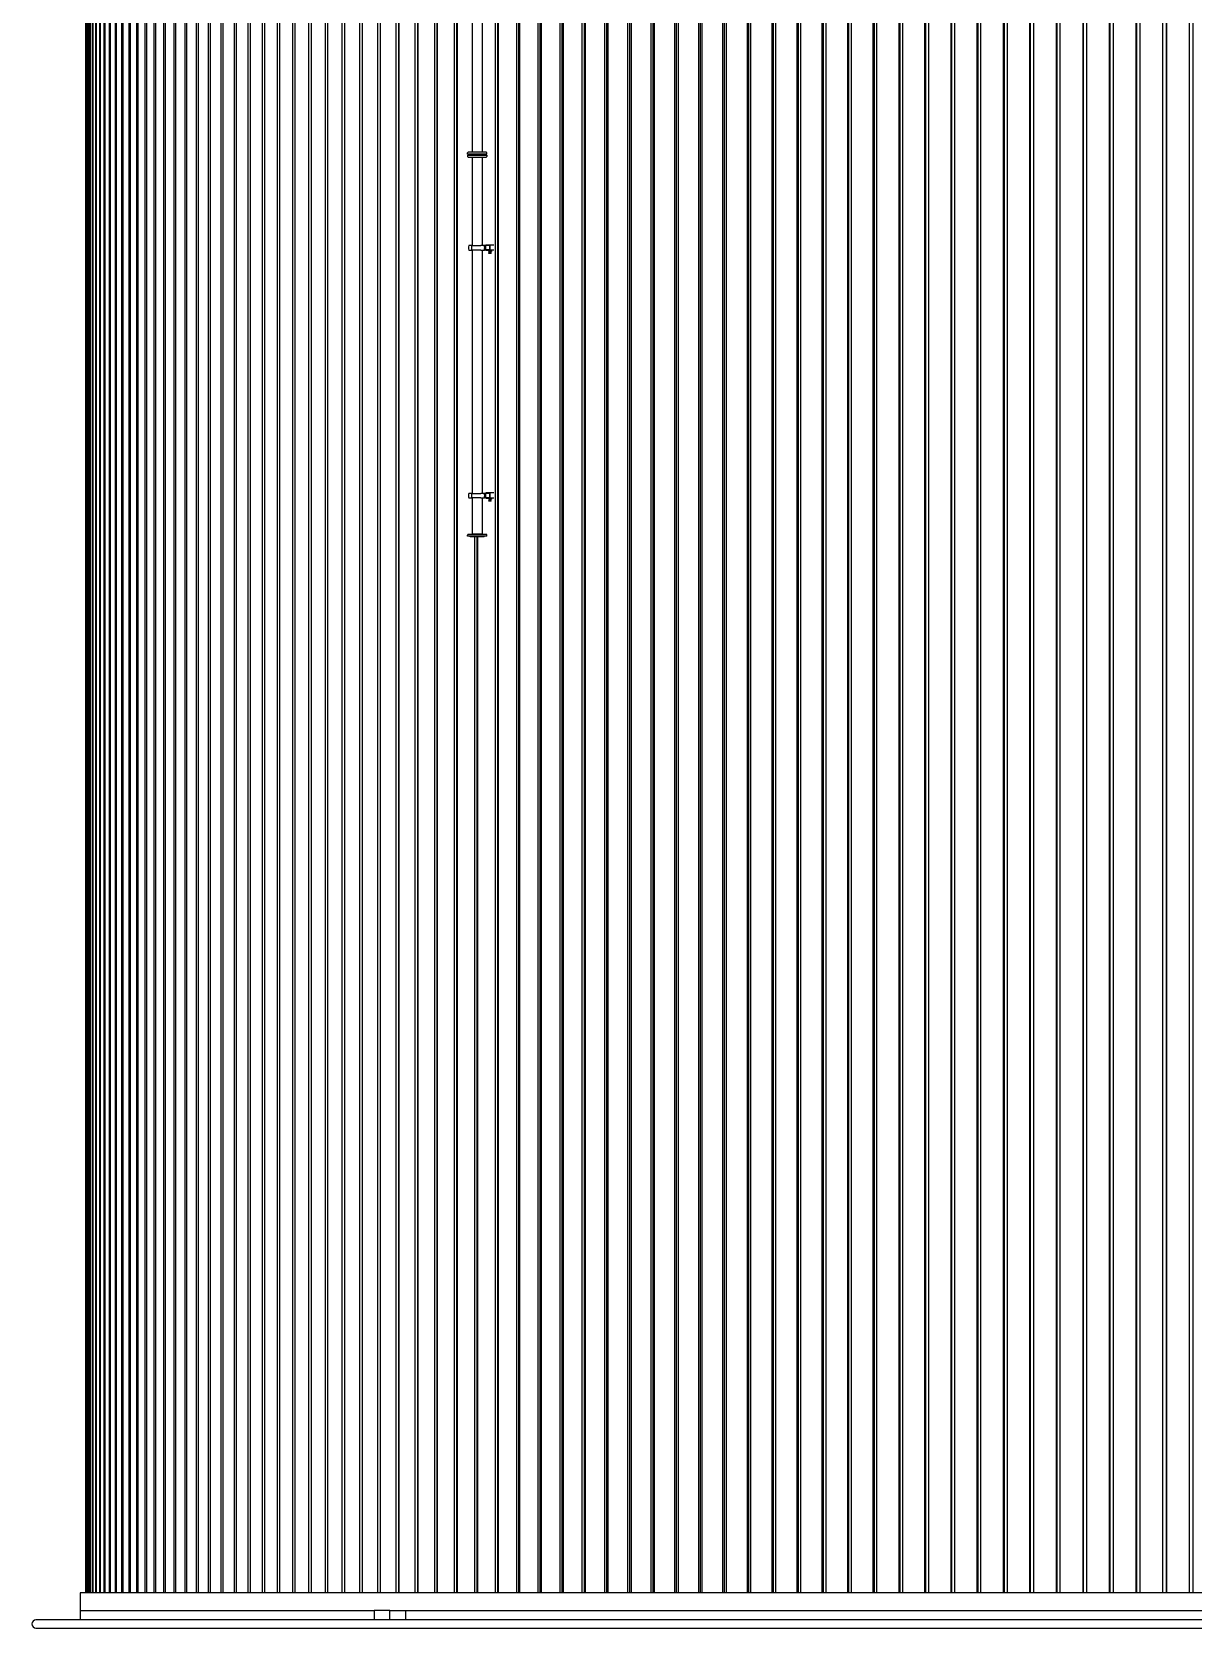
# Model space of a CAD drawing. Header units: millimetres. Extents: x 0 to 157650, y 0 to 89100.
# Drawn here: x 13496 to 26622, y 55109 to 73149 of the extents above; entities that cross this region are included whole.
import ezdxf

# ---------------------------------------------------------------- set-up
doc = ezdxf.new("R2010")
doc.units = ezdxf.units.MM
doc.header["$LTSCALE"] = 150
doc.layers.add('Visible', color=7, linetype='Continuous', lineweight=25)

msp = doc.modelspace()

# ---------------------------------------------------------------- linework, layer by layer
at = {"layer": 'Visible', "color": 9, "true_color": 0xc0c0c0}
for p, q in [((14107, 55509), (14107, 77170)), ((14108, 55509), (14108, 77170)), ((14108, 77170), (14108, 55509)), ((14115, 55509), (14115, 77170)), ((14117, 77170), (14117, 55509)), ((14130, 55509), (14130, 77170)), ((14132, 77170), (14132, 55509)), ((14152, 55509), (14152, 77170)), ((14155, 77170), (14155, 55509)), ((14181, 55509), (14181, 77170)), ((14186, 77170), (14186, 55509)), ((14218, 55509), (14218, 77170)), ((14224, 77170), (14224, 55509)), ((14262, 55509), (14262, 77170)), ((14269, 77170), (14269, 55509)), ((14314, 55509), (14314, 77170)), ((14322, 77170), (14322, 55509)), ((14373, 55509), (14373, 77170)), ((14382, 77170), (14382, 55509)), ((14439, 55509), (14439, 77170)), ((14449, 77170), (14449, 55509)), ((14513, 55509), (14513, 77170)), ((14523, 77170), (14523, 55509)), ((14594, 55509), (14594, 77170)), ((14605, 77170), (14605, 55509)), ((14682, 55509), (14682, 77170)), ((14694, 77170), (14694, 55509)), ((14777, 55509), (14777, 77170)), ((14790, 77170), (14790, 55509)), ((14879, 55509), (14879, 77170)), ((14893, 77170), (14893, 55509)), ((14988, 55509), (14988, 77170)), ((15003, 77170), (15003, 55509)), ((15104, 55509), (15104, 77170)), ((15120, 77170), (15120, 55509)), ((15227, 55509), (15227, 77170)), ((15243, 77170), (15243, 55509)), ((15356, 55509), (15356, 77170)), ((15374, 77170), (15374, 55509)), ((15492, 55509), (15492, 77170)), ((15511, 77170), (15511, 55509)), ((15635, 55509), (15635, 77170)), ((15655, 77170), (15655, 55509)), ((15785, 55509), (15785, 77170)), ((15805, 77170), (15805, 55509)), ((15941, 55509), (15941, 77170)), ((15962, 77170), (15962, 55509)), ((16103, 55509), (16103, 77170)), ((16125, 77170), (16125, 55509)), ((16271, 55509), (16271, 77170)), ((16294, 77170), (16294, 55509)), ((16446, 55509), (16446, 77170)), ((16469, 77170), (16469, 55509)), ((16626, 55509), (16626, 77170)), ((16651, 77170), (16651, 55509)), ((16813, 55509), (16813, 77170)), ((16838, 77170), (16838, 55509)), ((17005, 55509), (17005, 77170)), ((17031, 77170), (17031, 55509)), ((17203, 55509), (17203, 77170)), ((17229, 77170), (17229, 55509)), ((17230, 77170), (17230, 55509)), ((17406, 55509), (17406, 77170)), ((17432, 77170), (17432, 55509)), ((17434, 77170), (17434, 55509)), ((17615, 55509), (17615, 77170)), ((17640, 77170), (17640, 55509)), ((17643, 77170), (17643, 55509)), ((17830, 55509), (17830, 77170)), ((17854, 77170), (17854, 55509)), ((17858, 77170), (17858, 55509)), ((18049, 55509), (18049, 77170)), ((18073, 77170), (18073, 55509)), ((18079, 77170), (18079, 55509)), ((18273, 55509), (18273, 77170)), ((18296, 77170), (18296, 55509)), ((18304, 77170), (18304, 55509)), ((18737, 55509), (18737, 77170)), ((18759, 77170), (18759, 55509)), ((18768, 77170), (18768, 55509)), ((18976, 55509), (18976, 77170)), ((18997, 77170), (18997, 55509)), ((19008, 77170), (19008, 55509)), ((19219, 55509), (19219, 77170)), ((19239, 77170), (19239, 55509)), ((19252, 77170), (19252, 55509)), ((19467, 55509), (19467, 77170)), ((19486, 77170), (19486, 55509)), ((19500, 77170), (19500, 55509)), ((19718, 55509), (19718, 77170)), ((19737, 77170), (19737, 55509)), ((19752, 77170), (19752, 55509)), ((19974, 55509), (19974, 77170)), ((19992, 77170), (19992, 55509)), ((20008, 77170), (20008, 55509)), ((20234, 55509), (20234, 77170)), ((20251, 77170), (20251, 55509)), ((20269, 77170), (20269, 55509)), ((20497, 55509), (20497, 77170)), ((20514, 77170), (20514, 55509)), ((20532, 77170), (20532, 55509)), ((20764, 55509), (20764, 77170)), ((20780, 77170), (20780, 55509)), ((20800, 77170), (20800, 55509)), ((21034, 55509), (21034, 77170)), ((21049, 77170), (21049, 55509)), ((21070, 77170), (21070, 55509)), ((21308, 55509), (21308, 77170)), ((21322, 77170), (21322, 55509)), ((21344, 77170), (21344, 55509)), ((21584, 55509), (21584, 77170)), ((21598, 77170), (21598, 55509)), ((21621, 77170), (21621, 55509)), ((21864, 55509), (21864, 77170)), ((21876, 77170), (21876, 55509)), ((21901, 77170), (21901, 55509)), ((22146, 55509), (22146, 77170)), ((22158, 77170), (22158, 55509)), ((22184, 77170), (22184, 55509)), ((22431, 55509), (22431, 77170)), ((22442, 77170), (22442, 55509)), ((22469, 77170), (22469, 55509)), ((22718, 55509), (22718, 77170)), ((22728, 77170), (22728, 55509)), ((22756, 77170), (22756, 55509)), ((23007, 55509), (23007, 77170)), ((23016, 77170), (23016, 55509)), ((23045, 77170), (23045, 55509)), ((23298, 55509), (23298, 77170)), ((23307, 77170), (23307, 55509)), ((23337, 77170), (23337, 55509)), ((23591, 55509), (23591, 77170)), ((23599, 77170), (23599, 55509)), ((23630, 77170), (23630, 55509)), ((23886, 55509), (23886, 77170)), ((23893, 77170), (23893, 55509)), ((23925, 77170), (23925, 55509)), ((24182, 55509), (24182, 77170)), ((24188, 77170), (24188, 55509)), ((24221, 77170), (24221, 55509)), ((24480, 55509), (24480, 77170)), ((24485, 77170), (24485, 55509)), ((24519, 77170), (24519, 55509)), ((24778, 55509), (24778, 77170)), ((24782, 77170), (24782, 55509)), ((24818, 77170), (24818, 55509)), ((25078, 55509), (25078, 77170)), ((25081, 77170), (25081, 55509)), ((25117, 77170), (25117, 55509)), ((25378, 55509), (25378, 77170)), ((25381, 77170), (25381, 55509)), ((25418, 77170), (25418, 55509)), ((25679, 55509), (25679, 77170)), ((25680, 77170), (25680, 55509)), ((25719, 77170), (25719, 55509)), ((25980, 55509), (25980, 77170)), ((25981, 77170), (25981, 55509)), ((26020, 77170), (26020, 55509)), ((26281, 55509), (26281, 77170)), ((26321, 55509), (26321, 77170)), ((26321, 77170), (26321, 55509)), ((26583, 55509), (26583, 77170)), ((26622, 55509), (26622, 77170)), ((18473, 73484), (18473, 71789)), ((18587, 73484), (18587, 71789)), ((18420, 71768), (18420, 71781)), ((18640, 71768), (18420, 71768)), ((18420, 71755), (18640, 71755)), ((18420, 71755), (18420, 71743)), ((18632, 71789), (18428, 71789)), ((18428, 71735), (18632, 71735)), ((18609, 71764), (18451, 71764)), ((18451, 71762), (18451, 71764)), ((18609, 71762), (18451, 71762)), ((18463, 71759), (18598, 71759)), ((18587, 71791), (18473, 71791)), ((18473, 71789), (18473, 71791)), ((18473, 71762), (18473, 71759)), ((18473, 71735), (18473, 70734)), ((18587, 71789), (18587, 71791)), ((18587, 71762), (18587, 71759)), ((18587, 71735), (18587, 70734)), ((18609, 71762), (18609, 71764)), ((18640, 71768), (18640, 71781)), ((18640, 71755), (18640, 71743)), ((18465, 70734), (18434, 70734)), ((18465, 70734), (18569, 70734)), ((18465, 70734), (18465, 70684)), ((18578, 70734), (18569, 70734)), ((18613, 70734), (18578, 70734)), ((18587, 70738), (18664, 70738)), ((18613, 70734), (18618, 70734)), ((18621, 70734), (18618, 70734)), ((18621, 70734), (18626, 70734)), ((18628, 70739), (18628, 70738)), ((18673, 70741), (18629, 70741)), ((18664, 70738), (18672, 70738)), ((18672, 70738), (18672, 70684)), ((18717, 70741), (18673, 70741)), ((18674, 70683), (18674, 70739)), ((18434, 70684), (18465, 70684)), ((18569, 70684), (18465, 70684)), ((18473, 70684), (18473, 67934)), ((18569, 70684), (18578, 70684)), ((18578, 70684), (18613, 70684)), ((18587, 70684), (18587, 67934)), ((18618, 70684), (18613, 70684)), ((18618, 70684), (18621, 70684)), ((18626, 70684), (18621, 70684)), ((18672, 70685), (18626, 70685)), ((18628, 70685), (18628, 70683)), ((18629, 70681), (18673, 70681)), ((18630, 70684), (18630, 70685)), ((18672, 70684), (18630, 70684)), ((18664, 70681), (18662, 70681)), ((18662, 70668), (18662, 70681)), ((18664, 70667), (18662, 70668)), ((18663, 70655), (18664, 70655)), ((18663, 70646), (18663, 70655)), ((18664, 70667), (18666, 70667)), ((18664, 70655), (18666, 70655)), ((18688, 70655), (18664, 70655)), ((18664, 70655), (18664, 70655)), ((18672, 70645), (18664, 70645)), ((18664, 70645), (18664, 70645)), ((18664, 70645), (18664, 70645)), ((18666, 70667), (18676, 70667)), ((18666, 70646), (18666, 70655)), ((18666, 70655), (18672, 70655)), ((18668, 70684), (18668, 70685)), ((18668, 70655), (18668, 70667)), ((18669, 70681), (18669, 70668)), ((18672, 70655), (18679, 70655)), ((18684, 70645), (18672, 70645)), ((18717, 70681), (18673, 70681)), ((18676, 70667), (18686, 70667)), ((18679, 70655), (18684, 70655)), ((18679, 70646), (18679, 70655)), ((18683, 70681), (18683, 70668)), ((18684, 70655), (18684, 70667)), ((18684, 70655), (18689, 70655)), ((18688, 70645), (18684, 70645)), ((18686, 70667), (18688, 70667)), ((18688, 70681), (18690, 70681)), ((18688, 70667), (18690, 70668)), ((18688, 70655), (18688, 70655)), ((18688, 70645), (18688, 70645)), ((18689, 70646), (18689, 70655)), ((18690, 70681), (18690, 70668)), ((18465, 67934), (18434, 67934)), ((18434, 67884), (18465, 67884)), ((18465, 67934), (18569, 67934)), ((18465, 67934), (18465, 67884)), ((18569, 67884), (18465, 67884)), ((18473, 67884), (18473, 67472)), ((18578, 67934), (18569, 67934)), ((18569, 67884), (18578, 67884)), ((18613, 67934), (18578, 67934)), ((18578, 67884), (18613, 67884)), ((18587, 67938), (18664, 67938)), ((18587, 67884), (18587, 67472)), ((18613, 67934), (18618, 67934)), ((18618, 67884), (18613, 67884)), ((18621, 67934), (18618, 67934)), ((18618, 67884), (18621, 67884)), ((18621, 67934), (18626, 67934)), ((18626, 67884), (18621, 67884)), ((18672, 67885), (18626, 67885)), ((18628, 67939), (18628, 67938)), ((18628, 67885), (18628, 67883)), ((18673, 67941), (18629, 67941)), ((18629, 67881), (18673, 67881)), ((18630, 67884), (18630, 67885)), ((18672, 67884), (18630, 67884)), ((18664, 67881), (18662, 67881)), ((18662, 67868), (18662, 67881)), ((18664, 67867), (18662, 67868)), ((18663, 67855), (18664, 67855)), ((18663, 67846), (18663, 67855)), ((18664, 67938), (18672, 67938)), ((18664, 67867), (18666, 67867)), ((18664, 67855), (18666, 67855)), ((18688, 67855), (18664, 67855)), ((18664, 67855), (18664, 67855)), ((18672, 67845), (18664, 67845)), ((18664, 67845), (18664, 67845)), ((18664, 67845), (18664, 67845)), ((18666, 67867), (18676, 67867)), ((18666, 67846), (18666, 67855)), ((18666, 67855), (18672, 67855)), ((18668, 67884), (18668, 67885)), ((18668, 67855), (18668, 67867)), ((18669, 67881), (18669, 67868)), ((18672, 67938), (18672, 67884)), ((18672, 67855), (18679, 67855)), ((18684, 67845), (18672, 67845)), ((18717, 67941), (18673, 67941)), ((18717, 67881), (18673, 67881)), ((18674, 67883), (18674, 67939)), ((18676, 67867), (18686, 67867)), ((18679, 67855), (18684, 67855)), ((18679, 67846), (18679, 67855)), ((18683, 67881), (18683, 67868)), ((18684, 67855), (18684, 67867)), ((18684, 67855), (18689, 67855)), ((18688, 67845), (18684, 67845)), ((18686, 67867), (18688, 67867)), ((18688, 67881), (18690, 67881)), ((18688, 67867), (18690, 67868)), ((18688, 67855), (18688, 67855)), ((18688, 67845), (18688, 67845)), ((18689, 67846), (18689, 67855)), ((18690, 67881), (18690, 67868)), ((18587, 67472), (18473, 67472)), ((18473, 67470), (18473, 67472)), ((18473, 67472), (18587, 67472)), ((18587, 67470), (18587, 67472)), ((18420, 67449), (18420, 67462)), ((18640, 67449), (18420, 67449)), ((18632, 67470), (18428, 67470)), ((18609, 67445), (18451, 67445)), ((18451, 67443), (18451, 67445)), ((18609, 67443), (18451, 67443)), ((18503, 55509), (18503, 67443)), ((18525, 67443), (18525, 55509)), ((18534, 67443), (18534, 55509)), ((18609, 67443), (18609, 67445)), ((18640, 67449), (18640, 67462)), ((35150, 55509), (14042, 55509)), ((14042, 55509), (14042, 55309)), ((14042, 55309), (17365, 55309)), ((14042, 55309), (17365, 55309)), ((14042, 55309), (14042, 55201)), ((17542, 55309), (17365, 55309)), ((17365, 55309), (17365, 55201)), ((17542, 55309), (17719, 55309)), ((17542, 55201), (17542, 55309)), ((17719, 55309), (34865, 55309)), ((17719, 55309), (17719, 55201)), ((17719, 55309), (34865, 55309)), ((35196, 55201), (13542, 55201)), ((13542, 55109), (35196, 55109))]:
    msp.add_line(p, q, dxfattribs=at)
for centre, radius, start, end in [((18428, 71781), 8, 90, 180), ((18428, 71743), 8, 180, 270), ((18463, 71771), 7, 205.3769, 270), ((18463, 71752), 7, 90, 154.6231), ((18598, 71771), 7, 270, 334.6231), ((18598, 71752), 7, 25.3769, 90), ((18632, 71781), 8, 0, 90), ((18632, 71743), 8, 270, 0), ((18428, 67462), 8, 90, 180), ((18463, 67452), 7, 205.3769, 270), ((18598, 67452), 7, 270, 334.6231), ((18632, 67462), 8, 0, 90), ((13542, 55155), 46, 90, 270)]:
    msp.add_arc(centre, radius, start, end, dxfattribs=at)
for centre, major_axis, start_param, end_param in [((18523, 70709), (0, -117), 4.497186, 4.927591), ((18581, 70729), (0, 9.5), 5.329826, 5.40006), ((18523, 70709), (0, 117), 4.497186, 4.927591), ((18528, 70709), (0, -117), 1.355594, 1.785999), ((18532, 70709), (0, 117), 4.497186, 4.927591), ((18537, 70709), (0, -117), 1.355594, 1.785999), ((18629, 70739), (0, 2), 0, 1.570796), ((18673, 70739), (0, 2), 4.712389, 6.283185), ((18629, 70683), (0, -2), 4.712389, 6.283185), ((18673, 70683), (0, -2), 0, 1.570796), ((18523, 67909), (0, -117), 4.497186, 4.927591), ((18581, 67929), (0, 9.5), 5.329826, 5.40006), ((18523, 67909), (0, 117), 4.497186, 4.927591), ((18528, 67909), (0, -117), 1.355594, 1.785999), ((18532, 67909), (0, 117), 4.497186, 4.927591), ((18537, 67909), (0, -117), 1.355594, 1.785999), ((18629, 67939), (0, 2), 0, 1.570796), ((18629, 67883), (0, -2), 4.712389, 6.283185), ((18673, 67939), (0, 2), 4.712389, 6.283185), ((18673, 67883), (0, -2), 0, 1.570796)]:
    msp.add_ellipse(centre, major_axis=major_axis, ratio=0.781861, start_param=start_param, end_param=end_param, dxfattribs=at)
for points, weights in [([(18666, 70681), (18664, 70681), (18662, 70681)], [1, 1.11576506476, 1.15554960661]), ([(18662, 70681), (18662, 70681), (18662, 70681)], [1.15554960661, 1.15472918511, 1.15387645283]), ([(18662, 70668), (18664, 70667), (18666, 70667)], [1.15554960661, 1.11576506476, 1]), ([(18662, 70668), (18662, 70668), (18662, 70668)], [1.15387645283, 1.15472918511, 1.15554960661]), ([(18664, 70645), (18664, 70645), (18663, 70646)], [1, 1.04818815859, 1.01981541865]), ([(18666, 70646), (18665, 70645), (18664, 70645)], [1.01981541865, 1.04818815859, 1]), ([(18669, 70681), (18667, 70681), (18666, 70681)], [1.15554960661, 1.11576506476, 1]), ([(18666, 70667), (18667, 70667), (18669, 70668)], [1, 1.11576506476, 1.15554960661]), ([(18672, 70645), (18669, 70645), (18666, 70646)], [1, 1.04818815859, 1.01981541865]), ([(18676, 70681), (18673, 70681), (18669, 70681)], [1, 1.11576506476, 1.15554960661]), ([(18669, 70668), (18673, 70667), (18676, 70667)], [1.15554960661, 1.11576506476, 1]), ([(18679, 70646), (18676, 70645), (18672, 70645)], [1.01981541865, 1.04818815859, 1]), ([(18683, 70681), (18679, 70681), (18676, 70681)], [1.15554960661, 1.11576506476, 1]), ([(18676, 70667), (18679, 70667), (18683, 70668)], [1, 1.11576506476, 1.15554960661]), ([(18684, 70645), (18682, 70645), (18679, 70646)], [1, 1.04818815859, 1.01981541865]), ([(18686, 70681), (18685, 70681), (18683, 70681)], [1, 1.11576506476, 1.15554960661]), ([(18683, 70668), (18685, 70667), (18686, 70667)], [1.15554960661, 1.11576506476, 1]), ([(18689, 70646), (18686, 70645), (18684, 70645)], [1.01981541865, 1.04818815859, 1]), ([(18690, 70681), (18688, 70681), (18686, 70681)], [1.15554960661, 1.11576506476, 1]), ([(18686, 70667), (18688, 70667), (18690, 70668)], [1, 1.11576506476, 1.15554960661]), ([(18688, 70645), (18689, 70646), (18689, 70646)], [1.026851165, 1.03637820093, 1.01981541865]), ([(18666, 67881), (18664, 67881), (18662, 67881)], [1, 1.11576506476, 1.15554960661]), ([(18662, 67881), (18662, 67881), (18662, 67881)], [1.15554960661, 1.15472918511, 1.15387645283]), ([(18662, 67868), (18664, 67867), (18666, 67867)], [1.15554960661, 1.11576506476, 1]), ([(18662, 67868), (18662, 67868), (18662, 67868)], [1.15387645283, 1.15472918511, 1.15554960661]), ([(18664, 67845), (18664, 67845), (18663, 67846)], [1, 1.04818815859, 1.01981541865]), ([(18666, 67846), (18665, 67845), (18664, 67845)], [1.01981541865, 1.04818815859, 1]), ([(18669, 67881), (18667, 67881), (18666, 67881)], [1.15554960661, 1.11576506476, 1]), ([(18666, 67867), (18667, 67867), (18669, 67868)], [1, 1.11576506476, 1.15554960661]), ([(18672, 67845), (18669, 67845), (18666, 67846)], [1, 1.04818815859, 1.01981541865]), ([(18676, 67881), (18673, 67881), (18669, 67881)], [1, 1.11576506476, 1.15554960661]), ([(18669, 67868), (18673, 67867), (18676, 67867)], [1.15554960661, 1.11576506476, 1]), ([(18679, 67846), (18676, 67845), (18672, 67845)], [1.01981541865, 1.04818815859, 1]), ([(18683, 67881), (18679, 67881), (18676, 67881)], [1.15554960661, 1.11576506476, 1]), ([(18676, 67867), (18679, 67867), (18683, 67868)], [1, 1.11576506476, 1.15554960661]), ([(18684, 67845), (18682, 67845), (18679, 67846)], [1, 1.04818815859, 1.01981541865]), ([(18686, 67881), (18685, 67881), (18683, 67881)], [1, 1.11576506476, 1.15554960661]), ([(18683, 67868), (18685, 67867), (18686, 67867)], [1.15554960661, 1.11576506476, 1]), ([(18689, 67846), (18686, 67845), (18684, 67845)], [1.01981541865, 1.04818815859, 1]), ([(18690, 67881), (18688, 67881), (18686, 67881)], [1.15554960661, 1.11576506476, 1]), ([(18686, 67867), (18688, 67867), (18690, 67868)], [1, 1.11576506476, 1.15554960661]), ([(18688, 67845), (18689, 67846), (18689, 67846)], [1.026851165, 1.03637820093, 1.01981541865])]:
    msp.add_rational_spline(points, weights, degree=2, dxfattribs=at)

doc.saveas('drawing.dxf')
